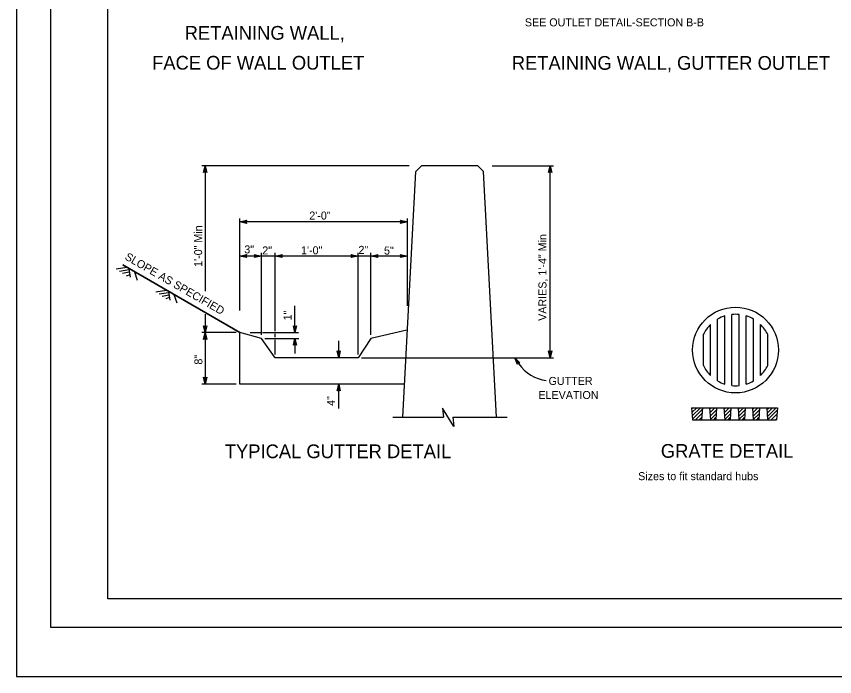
# Model space of a CAD drawing. Extents: x -894 to 866, y -472 to 714.
# Drawn here: x -894 to -179, y -472 to 105 of the extents above; entities that cross this region are included whole.
import ezdxf

# ---------------------------------------------------------------- set-up
doc = ezdxf.new("R2010")
doc.units = 0
for name, color, linetype in [('border_PLOTTING-ELEMENTS', 7, 'Continuous'), ('border_rw_22x34_Cut_Lines', 7, 'Continuous'), ('border_SHEET', 7, 'Continuous'), ('df_INLET', 7, 'Continuous'), ('mc_CURB-GUTTER', 7, 'Continuous'), ('pp_PRESENTATION', 7, 'Continuous'), ('rd_PROFILE-OG', 7, 'Continuous'), ('wall_RW-DETAIL', 7, 'Continuous'), ('wall_RW-DETAIL-anno', 7, 'Continuous')]:
    doc.layers.add(name, color=color, linetype=linetype)

msp = doc.modelspace()

# ---------------------------------------------------------------- linework, layer by layer
at = {"layer": 'border_PLOTTING-ELEMENTS'}
for points in [[(-894.04, -472.44), (865.96, -472.44), (865.96, 713.56), (-894.04, 713.56)], [(-864.04, 670.56), (835.96, 670.56), (835.96, -429.44), (-864.04, -429.44)]]:
    msp.add_lwpolyline(points, close=True, dxfattribs=at)
at = {"layer": 'border_rw_22x34_Cut_Lines'}
msp.add_lwpolyline([(-864.04, 670.56), (835.96, 670.56), (835.96, -429.44), (-864.04, -429.44)], close=True, dxfattribs=at)
at = {"layer": 'border_SHEET'}
for p, q in [((-814.04, -404.44), (-814.04, 645.56)), ((810.96, -404.44), (-814.04, -404.44))]:
    msp.add_line(p, q, dxfattribs=at)
at = {"layer": 'df_INLET'}
for p, q in [((-274.79, -216.57), (-274.79, -156.95)), ((-268.54, -217.86), (-268.54, -155.67)), ((-262.29, -217.86), (-262.29, -155.67)), ((-256.04, -216.57), (-256.04, -156.95)), ((-287.29, -209.08), (-287.29, -164.45)), ((-281.04, -159.7), (-281.04, -159.69)), ((-281.04, -213.83), (-281.04, -159.7)), ((-249.79, -213.83), (-249.79, -159.7)), ((-243.54, -209.08), (-243.54, -164.45)), ((-293.54, -200.38), (-293.54, -173.14)), ((-237.29, -200.39), (-237.29, -173.14)), ((-302.92, -186.76), (-302.92, -186.76)), ((-293.54, -186.76), (-293.54, -186.76)), ((-287.29, -186.76), (-287.29, -186.76)), ((-281.04, -186.76), (-281.04, -186.76)), ((-274.79, -186.76), (-274.79, -186.76)), ((-268.54, -186.76), (-268.54, -186.76)), ((-262.29, -186.76), (-262.29, -186.76)), ((-256.04, -186.76), (-256.04, -186.76)), ((-249.79, -186.76), (-249.79, -186.76)), ((-243.54, -186.76), (-243.54, -186.76)), ((-237.29, -186.76), (-237.29, -186.76)), ((-227.92, -186.76), (-227.92, -186.76)), ((-303.78, -237.21), (-303.78, -237.21)), ((-303.78, -237.21), (-228.78, -237.21)), ((-303.78, -237.21), (-303.03, -247.71)), ((-303.72, -238.08), (-302.85, -237.21)), ((-303.48, -241.38), (-299.32, -237.21)), ((-303.27, -244.35), (-296.13, -237.21)), ((-303.06, -247.32), (-294.52, -238.78)), ((-300.66, -237.21), (-300.66, -237.21)), ((-300.27, -247.71), (-294.76, -242.2)), ((-297.53, -237.21), (-297.53, -237.21)), ((-294.41, -237.21), (-295.16, -247.71)), ((-294.41, -237.21), (-294.41, -237.21)), ((-291.28, -237.21), (-291.28, -237.21)), ((-288.16, -237.21), (-288.16, -237.21)), ((-288.16, -237.21), (-287.41, -247.71)), ((-288.16, -237.21), (-288.16, -237.21)), ((-288.16, -237.21), (-287.41, -247.71)), ((-288.16, -237.21), (-288.16, -237.21)), ((-288.16, -237.21), (-287.41, -247.71)), ((-288.16, -237.21), (-288.16, -237.21)), ((-288.16, -237.21), (-287.41, -247.71)), ((-288.05, -238.67), (-286.59, -237.21)), ((-287.84, -241.64), (-283.41, -237.21)), ((-287.63, -244.61), (-282.03, -239.02)), ((-287.41, -247.58), (-282.28, -242.45)), ((-285.03, -237.21), (-285.03, -237.21)), ((-285.03, -237.21), (-285.03, -237.21)), ((-285.03, -237.21), (-285.03, -237.21)), ((-285.03, -237.21), (-285.03, -237.21)), ((-281.91, -237.21), (-282.66, -247.71)), ((-281.91, -237.21), (-282.66, -247.71)), ((-281.91, -237.21), (-282.66, -247.71)), ((-281.91, -237.21), (-281.91, -237.21)), ((-281.91, -237.21), (-281.91, -237.21)), ((-281.91, -237.21), (-281.91, -237.21)), ((-278.78, -237.21), (-278.78, -237.21)), ((-275.66, -237.21), (-275.66, -237.21)), ((-275.66, -237.21), (-274.91, -247.71)), ((-275.66, -237.21), (-275.66, -237.21)), ((-275.66, -237.21), (-274.91, -247.71)), ((-275.66, -237.21), (-275.66, -237.21)), ((-275.66, -237.21), (-274.91, -247.71)), ((-275.55, -238.67), (-274.09, -237.21)), ((-275.34, -241.64), (-270.91, -237.21)), ((-275.13, -244.61), (-269.53, -239.02)), ((-274.91, -247.58), (-269.78, -242.45)), ((-272.53, -237.21), (-272.53, -237.21)), ((-272.53, -237.21), (-272.53, -237.21)), ((-272.53, -237.21), (-272.53, -237.21)), ((-269.41, -237.21), (-270.16, -247.71)), ((-269.41, -237.21), (-270.16, -247.71)), ((-269.41, -237.21), (-270.16, -247.71)), ((-269.41, -237.21), (-269.41, -237.21)), ((-269.41, -237.21), (-269.41, -237.21)), ((-269.41, -237.21), (-269.41, -237.21)), ((-266.28, -237.21), (-266.28, -237.21)), ((-263.16, -237.21), (-263.16, -237.21)), ((-263.16, -237.21), (-262.41, -247.71)), ((-263.16, -237.21), (-263.16, -237.21)), ((-263.16, -237.21), (-262.41, -247.71)), ((-263.05, -238.67), (-261.59, -237.21)), ((-262.84, -241.64), (-258.41, -237.21)), ((-262.63, -244.61), (-257.03, -239.02)), ((-262.41, -247.58), (-257.28, -242.45)), ((-260.03, -237.21), (-260.03, -237.21)), ((-260.03, -237.21), (-260.03, -237.21)), ((-256.91, -237.21), (-257.66, -247.71)), ((-256.91, -237.21), (-257.66, -247.71)), ((-256.91, -237.21), (-256.91, -237.21)), ((-256.91, -237.21), (-256.91, -237.21)), ((-253.78, -237.21), (-253.78, -237.21)), ((-250.66, -237.21), (-250.66, -237.21)), ((-250.66, -237.21), (-249.91, -247.71)), ((-250.55, -238.67), (-249.09, -237.21)), ((-250.34, -241.64), (-245.91, -237.21)), ((-250.13, -244.61), (-244.53, -239.02)), ((-249.91, -247.58), (-244.78, -242.45)), ((-247.53, -237.21), (-247.53, -237.21)), ((-244.41, -237.21), (-245.16, -247.71)), ((-244.41, -237.21), (-244.41, -237.21)), ((-241.28, -237.21), (-241.28, -237.21)), ((-238.16, -237.21), (-238.16, -237.21)), ((-238.16, -237.21), (-237.41, -247.71)), ((-238.04, -238.89), (-236.36, -237.21)), ((-237.82, -241.86), (-233.18, -237.21)), ((-237.61, -244.83), (-230, -237.21)), ((-237.4, -247.8), (-228.93, -239.33)), ((-235.03, -237.21), (-235.03, -237.21)), ((-234.13, -247.71), (-229.18, -242.76)), ((-231.91, -237.21), (-231.91, -237.21)), ((-228.78, -237.21), (-229.53, -247.71)), ((-228.78, -237.21), (-228.78, -237.21)), ((-303.03, -247.71), (-229.53, -247.71)), ((-297.09, -247.71), (-295.01, -245.63)), ((-284.36, -247.71), (-282.52, -245.87)), ((-271.86, -247.71), (-270.02, -245.87)), ((-259.36, -247.71), (-257.52, -245.87)), ((-246.86, -247.71), (-245.02, -245.87)), ((-230.6, -247.71), (-229.45, -246.56))]:
    msp.add_line(p, q, dxfattribs=at)
msp.add_circle((-265.42, -186.76), 37.5, dxfattribs=at)
for start, end in [(107.32698, 120.03853), (84.25899, 95.74213), (59.98243, 72.54298), (134.39919, 154.29199), (25.78807, 45.63785), (205.8411, 225.64094), (314.34694, 334.29965), (239.96059, 252.64294), (287.45702, 300.01833), (264.25899, 275.74127)]:
    msp.add_arc((-265.42, -186.76), 31.25, start, end, dxfattribs=at)
at = {"layer": 'mc_CURB-GUTTER'}
for p, q in [((-698.81, -216.56), (-698.81, -171.56)), ((-679.81, -176.56), (-698.81, -171.56)), ((-552.66, -169.49), (-584.08, -176.56)), ((-667.81, -193.56), (-679.81, -176.56)), ((-584.08, -176.56), (-595.39, -193.56)), ((-595.39, -193.56), (-667.81, -193.56)), ((-554.7, -216.56), (-698.81, -216.56))]:
    msp.add_line(p, q, dxfattribs=at)
at = {"layer": 'pp_PRESENTATION'}
for p, q in [((-564.85, -245.56), (-531.51, -245.56)), ((-531.64, -245.56), (-520.64, -245.56)), ((-512.64, -245.56), (-501.64, -245.56)), ((-501.64, -245.56), (-464.92, -245.56))]:
    msp.add_line(p, q, dxfattribs=at)
msp.add_lwpolyline([(-512.64, -245.56), (-511.64, -253.56), (-521.64, -237.56), (-520.64, -245.56)], dxfattribs=at)
at = {"layer": 'rd_PROFILE-OG'}
for p, q in [((-801.02, -112.31), (-698.81, -171.56)), ((-797.5, -114.57), (-806.71, -116.09)), ((-795.64, -116.65), (-803.87, -118.01)), ((-795.44, -118.67), (-801.26, -119.93)), ((-794.95, -120.94), (-798.01, -122.1)), ((-795.59, -115.65), (-794.52, -123.18)), ((-790.89, -118.32), (-788.5, -125.57)), ((-762.92, -134.57), (-772.13, -136.09)), ((-761, -135.65), (-759.94, -143.18)), ((-761.06, -136.66), (-769.29, -138.02)), ((-760.86, -138.68), (-766.68, -139.94)), ((-760.37, -140.95), (-763.43, -142.1)), ((-756.31, -138.33), (-753.92, -145.58))]:
    msp.add_line(p, q, dxfattribs=at)
msp.add_lwpolyline([(-698.81, -171.56), (-801.02, -112.31)], dxfattribs=at)
at = {"layer": 'wall_RW-DETAIL'}
for p, q in [((-544.99, -30.56), (-539.99, -25.56)), ((-515.34, -25.56), (-539.99, -25.56)), ((-490.68, -25.56), (-515.34, -25.56)), ((-485.68, -30.56), (-490.68, -25.56)), ((-556.22, -245.56), (-544.99, -30.56)), ((-474.45, -245.56), (-485.68, -30.56))]:
    msp.add_line(p, q, dxfattribs=at)
at = {"layer": 'wall_RW-DETAIL-anno'}
for p, q in [((-550.57, -25.56), (-732.03, -25.56)), ((-730.37, -31.56), (-729.03, -25.56)), ((-730.01, -31.34), (-729.03, -26.94)), ((-729.65, -31.11), (-729.03, -28.32)), ((-729.03, -25.56), (-729.03, -25.56)), ((-729.03, -25.56), (-727.7, -31.56)), ((-729.03, -25.56), (-729.03, -135.38)), ((-729.03, -28.32), (-728.4, -31.15)), ((-729.02, -26.95), (-728.06, -31.32)), ((-478.21, -25.56), (-424.45, -25.56)), ((-428.79, -31.56), (-427.45, -25.56)), ((-428.43, -31.34), (-427.45, -26.94)), ((-428.07, -31.11), (-427.45, -28.32)), ((-427.45, -193.56), (-427.45, -25.56)), ((-427.45, -25.56), (-427.45, -25.56)), ((-427.45, -25.56), (-426.12, -31.56)), ((-427.45, -28.32), (-426.82, -31.15)), ((-427.44, -26.95), (-426.48, -31.32)), ((-729.03, -30.76), (-730.37, -31.56)), ((-730.37, -31.56), (-730.37, -31.56)), ((-729.31, -30.93), (-729.03, -29.7)), ((-729.03, -29.7), (-728.76, -30.91)), ((-727.7, -31.56), (-729.03, -30.76)), ((-727.7, -31.56), (-727.7, -31.56)), ((-427.45, -30.76), (-428.79, -31.56)), ((-428.79, -31.56), (-428.79, -31.56)), ((-427.73, -30.93), (-427.45, -29.7)), ((-427.45, -29.7), (-427.18, -30.91)), ((-426.12, -31.56), (-427.45, -30.76)), ((-426.12, -31.56), (-426.12, -31.56)), ((-698.81, -152.13), (-698.81, -71.63)), ((-698.81, -74.63), (-692.81, -73.3)), ((-552.24, -74.63), (-698.81, -74.63)), ((-692.81, -75.97), (-698.81, -74.63)), ((-698.81, -74.63), (-698.81, -74.63)), ((-693.02, -75.61), (-697.43, -74.63)), ((-697.42, -74.63), (-693.04, -73.66)), ((-696.05, -74.63), (-693.22, -74.01)), ((-693.26, -75.26), (-696.05, -74.63)), ((-694.66, -74.63), (-693.46, -74.37)), ((-693.43, -74.91), (-694.66, -74.63)), ((-692.81, -73.3), (-693.61, -74.63)), ((-693.61, -74.63), (-692.81, -75.97)), ((-692.81, -73.3), (-692.81, -73.3)), ((-692.81, -75.97), (-692.81, -75.97)), ((-557.44, -74.63), (-558.24, -73.29)), ((-558.24, -73.29), (-558.24, -73.29)), ((-558.24, -73.29), (-552.24, -74.63)), ((-552.24, -74.63), (-558.24, -75.96)), ((-558.24, -75.96), (-557.44, -74.63)), ((-558.24, -75.96), (-558.24, -75.96)), ((-558.03, -73.65), (-553.62, -74.63)), ((-553.63, -74.63), (-558.01, -75.6)), ((-555.01, -74.63), (-557.83, -75.25)), ((-557.79, -74.01), (-555.01, -74.63)), ((-557.62, -74.35), (-556.39, -74.63)), ((-556.39, -74.63), (-557.6, -74.9)), ((-552.24, -147.97), (-552.24, -71.63)), ((-552.24, -74.63), (-552.24, -74.63)), ((-698.81, -104.63), (-692.81, -103.3)), ((-679.81, -104.63), (-698.81, -104.63)), ((-692.81, -105.97), (-698.81, -104.63)), ((-698.81, -104.63), (-698.81, -104.63)), ((-693.02, -105.61), (-697.43, -104.63)), ((-697.42, -104.63), (-693.04, -103.66)), ((-696.05, -104.63), (-693.22, -104.01)), ((-693.26, -105.26), (-696.05, -104.63)), ((-694.66, -104.63), (-693.46, -104.37)), ((-693.43, -104.91), (-694.66, -104.63)), ((-692.81, -103.3), (-693.61, -104.63)), ((-693.61, -104.63), (-692.81, -105.97)), ((-692.81, -103.3), (-692.81, -103.3)), ((-692.81, -105.97), (-692.81, -105.97)), ((-685.01, -104.63), (-685.81, -103.29)), ((-685.81, -103.29), (-685.81, -103.29)), ((-685.81, -103.29), (-679.81, -104.63)), ((-679.81, -104.63), (-685.81, -105.96)), ((-685.81, -105.96), (-685.01, -104.63)), ((-685.81, -105.96), (-685.81, -105.96)), ((-685.59, -103.65), (-681.19, -104.63)), ((-681.2, -104.63), (-685.57, -105.6)), ((-682.57, -104.63), (-685.4, -105.25)), ((-685.36, -104.01), (-682.57, -104.63)), ((-685.18, -104.35), (-683.95, -104.63)), ((-683.95, -104.63), (-685.16, -104.9)), ((-679.81, -173.56), (-679.81, -101.63)), ((-667.81, -104.63), (-679.81, -104.63)), ((-679.81, -104.63), (-679.81, -104.63)), ((-667.81, -170.35), (-667.81, -101.63)), ((-667.81, -104.63), (-661.81, -103.3)), ((-595.39, -104.63), (-667.81, -104.63)), ((-661.81, -105.97), (-667.81, -104.63)), ((-667.81, -104.63), (-667.81, -104.63)), ((-662.02, -105.61), (-666.43, -104.63)), ((-666.42, -104.63), (-662.04, -103.66)), ((-665.05, -104.63), (-662.22, -104.01)), ((-662.26, -105.26), (-665.05, -104.63)), ((-663.66, -104.63), (-662.46, -104.37)), ((-662.43, -104.91), (-663.66, -104.63)), ((-661.81, -103.3), (-662.61, -104.63)), ((-662.61, -104.63), (-661.81, -105.97)), ((-661.81, -103.3), (-661.81, -103.3)), ((-661.81, -105.97), (-661.81, -105.97)), ((-600.59, -104.63), (-601.39, -103.29)), ((-601.39, -103.29), (-601.39, -103.29)), ((-601.39, -103.29), (-595.39, -104.63)), ((-595.39, -104.63), (-601.39, -105.96)), ((-601.39, -105.96), (-600.59, -104.63)), ((-601.39, -105.96), (-601.39, -105.96)), ((-601.17, -103.65), (-596.77, -104.63)), ((-596.78, -104.63), (-601.16, -105.6)), ((-598.15, -104.63), (-600.98, -105.25)), ((-600.94, -104.01), (-598.15, -104.63)), ((-600.76, -104.35), (-599.53, -104.63)), ((-599.53, -104.63), (-600.74, -104.9)), ((-595.39, -190.56), (-595.39, -101.63)), ((-584.08, -104.63), (-595.39, -104.63)), ((-595.39, -104.63), (-595.39, -104.63)), ((-584.08, -173.56), (-584.08, -101.63)), ((-584.08, -104.63), (-578.08, -103.3)), ((-552.24, -104.63), (-584.08, -104.63)), ((-578.08, -105.97), (-584.08, -104.63)), ((-584.08, -104.63), (-584.08, -104.63)), ((-578.3, -105.61), (-582.7, -104.63)), ((-582.69, -104.63), (-578.32, -103.66)), ((-581.32, -104.63), (-578.49, -104.01)), ((-578.53, -105.26), (-581.32, -104.63)), ((-579.94, -104.63), (-578.73, -104.37)), ((-578.71, -104.91), (-579.94, -104.63)), ((-578.08, -103.3), (-578.88, -104.63)), ((-578.88, -104.63), (-578.08, -105.97)), ((-578.08, -103.3), (-578.08, -103.3)), ((-578.08, -105.97), (-578.08, -105.97)), ((-557.44, -104.63), (-558.24, -103.29)), ((-558.24, -103.29), (-558.24, -103.29)), ((-558.24, -103.29), (-552.24, -104.63)), ((-552.24, -104.63), (-558.24, -105.96)), ((-558.24, -105.96), (-557.44, -104.63)), ((-558.24, -105.96), (-558.24, -105.96)), ((-558.03, -103.65), (-553.62, -104.63)), ((-553.63, -104.63), (-558.01, -105.6)), ((-555, -104.63), (-557.83, -105.25)), ((-557.79, -104.01), (-555, -104.63)), ((-557.62, -104.35), (-556.39, -104.63)), ((-556.39, -104.63), (-557.6, -104.9)), ((-552.24, -104.63), (-552.24, -104.63)), ((-650.57, -171.56), (-650.57, -148.02)), ((-729.03, -155.53), (-729.03, -171.56)), ((-701.81, -171.56), (-732.03, -171.56)), ((-730.37, -177.56), (-729.03, -171.56)), ((-729.03, -171.56), (-730.36, -165.56)), ((-730.36, -165.56), (-730.36, -165.56)), ((-730.36, -165.56), (-729.03, -166.36)), ((-729.03, -170.17), (-730, -165.79)), ((-729.03, -168.8), (-729.65, -165.97)), ((-729.03, -167.41), (-729.29, -166.21)), ((-729.03, -166.36), (-727.69, -165.56)), ((-727.69, -165.56), (-729.03, -171.56)), ((-728.04, -165.78), (-729.03, -170.18)), ((-728.4, -166.01), (-729.03, -168.8)), ((-728.75, -166.19), (-729.03, -167.41)), ((-729.03, -171.56), (-729.03, -216.56)), ((-729.03, -171.56), (-729.03, -171.56)), ((-729.03, -171.56), (-729.03, -171.56)), ((-729.03, -171.56), (-727.7, -177.56)), ((-727.69, -165.56), (-727.69, -165.56)), ((-689.81, -171.56), (-680.77, -171.56)), ((-678.76, -171.56), (-647.57, -171.56)), ((-650.57, -171.56), (-651.9, -165.56)), ((-651.9, -165.56), (-651.9, -165.56)), ((-651.9, -165.56), (-650.57, -166.36)), ((-650.58, -170.17), (-651.54, -165.79)), ((-650.57, -168.8), (-651.2, -165.97)), ((-650.57, -167.41), (-650.84, -166.21)), ((-650.57, -166.36), (-649.23, -165.56)), ((-649.23, -165.56), (-650.57, -171.56)), ((-649.59, -165.78), (-650.57, -170.18)), ((-649.95, -166.01), (-650.57, -168.8)), ((-650.29, -166.19), (-650.57, -167.41)), ((-650.57, -171.56), (-650.57, -171.56)), ((-649.23, -165.56), (-649.23, -165.56)), ((-729.03, -176.76), (-730.37, -177.56)), ((-730.37, -177.56), (-730.37, -177.56)), ((-730.01, -177.34), (-729.03, -172.94)), ((-729.65, -177.11), (-729.03, -174.32)), ((-729.31, -176.93), (-729.03, -175.7)), ((-729.03, -174.32), (-728.4, -177.15)), ((-729.03, -175.7), (-728.76, -176.91)), ((-727.7, -177.56), (-729.03, -176.76)), ((-729.02, -172.95), (-728.06, -177.32)), ((-727.7, -177.56), (-727.7, -177.56)), ((-676.81, -176.56), (-647.21, -176.56)), ((-667.81, -175.38), (-667.81, -172.7)), ((-667.81, -190.56), (-667.81, -177.95)), ((-651.91, -182.56), (-650.57, -176.56)), ((-651.56, -182.34), (-650.57, -177.94)), ((-650.57, -176.56), (-650.57, -189.73)), ((-650.57, -176.56), (-650.57, -176.56)), ((-650.57, -176.56), (-649.24, -182.56)), ((-650.57, -177.95), (-649.6, -182.32)), ((-612.3, -193.56), (-612.3, -178.74)), ((-650.57, -181.76), (-651.91, -182.56)), ((-651.91, -182.56), (-651.91, -182.56)), ((-651.2, -182.11), (-650.57, -179.32)), ((-650.85, -181.93), (-650.58, -180.7)), ((-650.58, -180.7), (-650.31, -181.91)), ((-650.57, -179.32), (-649.95, -182.15)), ((-649.24, -182.56), (-650.57, -181.76)), ((-649.24, -182.56), (-649.24, -182.56)), ((-612.3, -193.56), (-613.63, -187.56)), ((-613.63, -187.56), (-613.63, -187.56)), ((-613.63, -187.56), (-612.3, -188.36)), ((-612.3, -192.17), (-613.27, -187.79)), ((-612.3, -190.8), (-612.92, -187.97)), ((-612.3, -189.41), (-612.57, -188.21)), ((-612.3, -188.36), (-610.96, -187.56)), ((-610.96, -187.56), (-612.3, -193.56)), ((-611.32, -187.78), (-612.3, -192.18)), ((-611.68, -188.01), (-612.3, -190.8)), ((-612.02, -188.19), (-612.3, -189.41)), ((-610.96, -187.56), (-610.96, -187.56)), ((-427.45, -193.56), (-428.78, -187.56)), ((-428.78, -187.56), (-428.78, -187.56)), ((-428.78, -187.56), (-427.45, -188.36)), ((-427.45, -192.17), (-428.42, -187.79)), ((-427.44, -190.8), (-428.07, -187.97)), ((-427.44, -189.41), (-427.71, -188.21)), ((-427.45, -188.36), (-426.11, -187.56)), ((-426.11, -187.56), (-427.45, -193.56)), ((-426.46, -187.78), (-427.45, -192.18)), ((-426.82, -188.01), (-427.44, -190.8)), ((-427.17, -188.19), (-427.44, -189.41)), ((-426.11, -187.56), (-426.11, -187.56)), ((-612.3, -193.56), (-612.3, -193.56)), ((-592.39, -193.56), (-424.45, -193.56)), ((-454.75, -198.97), (-458.33, -193.6)), ((-456.11, -199.33), (-458.33, -193.6)), ((-458.33, -193.6), (-458.33, -193.6)), ((-458.33, -193.6), (-453.89, -197.85)), ((-455.94, -198.96), (-457.56, -194.75)), ((-457.55, -194.75), (-454.32, -197.86)), ((-455.77, -198.56), (-456.79, -195.9)), ((-456.79, -195.9), (-454.71, -197.9)), ((-455.44, -197.93), (-456.11, -199.33)), ((-456.11, -199.33), (-456.11, -199.33)), ((-455.58, -198.22), (-456.03, -197.05)), ((-456.03, -197.05), (-455.14, -197.91)), ((-453.89, -197.85), (-455.44, -197.93)), ((-453.89, -197.85), (-453.89, -197.85)), ((-427.45, -193.56), (-427.45, -193.56)), ((-729.03, -216.56), (-730.36, -210.56)), ((-730.36, -210.56), (-730.36, -210.56)), ((-730.36, -210.56), (-729.03, -211.36)), ((-729.03, -216.56), (-730.36, -210.56)), ((-730.36, -210.56), (-730.36, -210.56)), ((-730.36, -210.56), (-729.03, -211.36)), ((-729.03, -215.17), (-730, -210.79)), ((-729.03, -215.17), (-730, -210.79)), ((-729.03, -213.8), (-729.65, -210.97)), ((-729.03, -213.8), (-729.65, -210.97)), ((-729.03, -212.41), (-729.29, -211.21)), ((-729.03, -212.41), (-729.29, -211.21)), ((-729.03, -211.36), (-727.69, -210.56)), ((-727.69, -210.56), (-729.03, -216.56)), ((-729.03, -211.36), (-727.69, -210.56)), ((-727.69, -210.56), (-729.03, -216.56)), ((-728.04, -210.78), (-729.03, -215.18)), ((-728.04, -210.78), (-729.03, -215.18)), ((-728.4, -211.01), (-729.03, -213.8)), ((-728.4, -211.01), (-729.03, -213.8)), ((-728.75, -211.19), (-729.03, -212.41)), ((-728.75, -211.19), (-729.03, -212.41)), ((-727.69, -210.56), (-727.69, -210.56)), ((-727.69, -210.56), (-727.69, -210.56)), ((-701.81, -216.56), (-732.03, -216.56)), ((-729.03, -216.56), (-729.03, -216.56)), ((-729.03, -216.56), (-729.03, -216.56)), ((-613.64, -222.56), (-612.3, -216.56)), ((-613.28, -222.34), (-612.3, -217.94)), ((-612.92, -222.11), (-612.3, -219.32)), ((-612.58, -221.93), (-612.3, -220.7)), ((-612.3, -238), (-612.3, -216.56)), ((-612.3, -216.56), (-612.3, -216.56)), ((-612.3, -216.56), (-610.97, -222.56)), ((-612.3, -217.95), (-611.33, -222.32)), ((-612.3, -219.32), (-611.68, -222.15)), ((-612.3, -220.7), (-612.04, -221.91)), ((-612.3, -221.76), (-613.64, -222.56)), ((-613.64, -222.56), (-613.64, -222.56)), ((-610.97, -222.56), (-612.3, -221.76)), ((-610.97, -222.56), (-610.97, -222.56))]:
    msp.add_line(p, q, dxfattribs=at)
msp.add_arc((-425.99, -178.66), 35.2, 215.22806, 261.73815, dxfattribs=at)

# ---------------------------------------------------------------- texts
for s, height, p in [('SEE OUTLET DETAIL-SECTION B-B', 7, (-449.55, 96.33)), ('RETAINING WALL,', 12, (-746.92, 84.65)), ('FACE OF WALL OUTLET', 12, (-775.39, 58.48)), ('RETAINING WALL, GUTTER OUTLET', 12, (-461, 58.36)), ('2\'-0"', 7, (-638, -72.64)), ('3"', 7, (-694.82, -102.26)), ('2"', 7, (-679.08, -103.16)), ('1\'-0"', 7, (-645.2, -103.05)), ('2"', 7, (-595, -102.66)), ('5"', 7, (-572.67, -103.28)), ('GUTTER', 7, (-428.83, -217.3)), ('ELEVATION', 7, (-437.72, -229.59)), ('TYPICAL GUTTER DETAIL', 12, (-711.85, -281.36)), ('GRATE DETAIL', 12, (-330.72, -281.03)), ('Sizes to fit standard hubs', 7, (-350.52, -300.59))]:
    msp.add_text(s, height=height, dxfattribs=at).set_placement(p)
for s, rotation, p in [('1\'-0" Min', 90, (-731.63, -114.05)), ('VARIES, 1\'-4" Min', 90, (-430.68, -161.23)), ('SLOPE AS SPECIFIED', 330, (-799.85, -107.13)), ('1"', 90, (-653.39, -160.86)), ('8"', 90, (-731.4, -199.51)), ('4"', 90, (-615.6, -235.64))]:
    msp.add_text(s, height=7, rotation=rotation, dxfattribs=at).set_placement(p)

doc.saveas('drawing.dxf')
